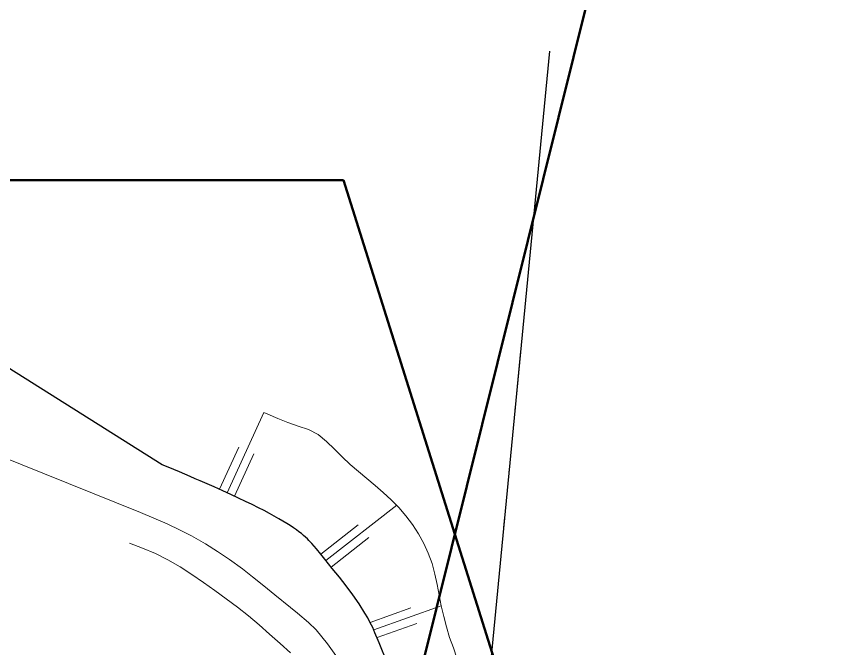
# Model space of a CAD drawing. Header units: millimetres. Extents: x 0 to 1189, y 0 to 841.
# Drawn here: x 404.3 to 467.3, y 651 to 698.6 of the extents above; entities that cross this region are included whole.
import ezdxf

# ---------------------------------------------------------------- set-up
doc = ezdxf.new("R2010")
doc.units = ezdxf.units.MM
doc.linetypes.add('CENTER', pattern=[5.08, 3.175, -0.635, 0.635, -0.635])
for name, color, linetype, lineweight in [('NEN', 9, 'CONTINUOUS', 13), ('NET_MANH', 8, 'CONTINUOUS', 18), ('NUOC', 5, 'CONTINUOUS', 25), ('SUA_CHUA', 1, 'CONTINUOUS', 50), ('TRUC', 1, 'CENTER', 18)]:
    doc.layers.add(name, color=color, linetype=linetype, lineweight=lineweight)

msp = doc.modelspace()

# ---------------------------------------------------------------- linework, layer by layer
at = {"layer": 'NEN', "color": 8}
for points in [[(413.615, 661.2), (393.8, 669.175), (372.415, 677.78), (361.36, 678.955), (340.08, 680.305), (328.08, 680.88), (319.745, 683.18), (309.86, 687.97), (296.815, 699.105), (289.145, 711.225), (283.93, 719.045)], [(413.615, 661.2), (414.62, 660.775), (415.615, 660.34), (416.6, 659.88), (417.455, 659.44), (418.51, 658.845), (419.435, 658.27), (420.335, 657.66), (421.305, 656.95), (422.075, 656.355), (422.915, 655.675), (423.755, 654.985), (424.935, 654.025), (425.45, 653.615), (426.285, 652.915), (426.865, 652.355), (427.725, 651.3), (428.345, 650.405)], [(424.925, 650.61), (424.15, 651.33), (423.36, 652.03), (422.56, 652.725), (421.755, 653.405), (420.93, 654.06), (420.085, 654.695), (419.23, 655.32), (418.365, 655.93), (417.49, 656.525), (416.6, 657.095), (415.685, 657.625), (414.745, 658.1), (413.775, 658.51), (412.785, 658.885)]]:
    msp.add_lwpolyline(points, dxfattribs=at)
at = {"layer": 'NET_MANH'}
for points in [[(422.915, 668.755), (420.15, 662.695)], [(437.48, 650.21), (437.23, 650.995), (436.94, 651.78), (436.695, 652.565), (436.495, 653.36), (436.315, 654.155), (436.16, 654.955), (436.005, 655.76), (435.83, 656.56), (435.615, 657.35), (435.335, 658.125), (434.995, 658.875), (434.595, 659.6), (434.145, 660.295), (433.645, 660.955), (433.11, 661.58), (432.54, 662.165), (431.94, 662.72), (431.325, 663.25), (430.7, 663.775), (430.07, 664.295), (429.445, 664.835), (428.835, 665.395), (428.245, 665.99), (427.65, 666.57), (427.015, 667.08), (426.3, 667.455), (425.52, 667.71), (424.745, 667.985), (423.985, 668.29), (423.235, 668.615), (422.915, 668.755)], [(421.035, 666.135), (419.58, 662.955)], [(422.175, 665.62), (420.72, 662.435)], [(432.95, 661.75), (427.61, 657.57)], [(430.04, 660.27), (427.22, 658.06)], [(430.84, 659.305), (428.005, 657.085)], [(434.025, 654.01), (430.945, 652.905)], [(436.315, 654.165), (431.22, 652.34)], [(434.47, 652.84), (431.465, 651.765)]]:
    msp.add_lwpolyline(points, dxfattribs=at)
at = {"layer": 'NUOC'}
for points in [[(444.48, 696), (427.881, 523.77)], [(415.245, 664.795), (403.08, 672.47), (396.435, 676.13), (385.815, 680.545), (363.83, 687.705), (344.75, 693.52)], [(432.26, 649.815), (431.635, 651.365), (431.31, 652.135), (431.14, 652.515), (430.955, 652.885), (430.76, 653.25), (430.55, 653.61), (430.105, 654.315), (429.635, 654.995), (429.14, 655.66), (428.625, 656.315), (428.09, 656.98), (427.805, 657.33), (427.515, 657.685), (427.215, 658.06), (426.9, 658.455), (426.73, 658.66), (426.545, 658.875), (426.33, 659.1), (426.205, 659.22), (426.07, 659.345), (425.92, 659.475), (425.755, 659.61), (425.575, 659.75), (425.375, 659.895), (425.155, 660.05), (424.915, 660.21), (424.65, 660.375), (424.365, 660.55), (424.05, 660.735), (423.71, 660.93), (423.34, 661.13), (422.94, 661.345), (422.51, 661.565), (422.045, 661.8), (421.545, 662.04), (421.01, 662.295), (420.435, 662.565), (419.825, 662.84), (419.17, 663.135), (418.83, 663.285), (418.475, 663.44), (418.115, 663.595), (417.74, 663.755), (417.35, 663.92), (416.955, 664.09), (416.545, 664.26), (416.125, 664.435), (415.69, 664.615), (415.245, 664.795)]]:
    msp.add_lwpolyline(points, dxfattribs=at)
at = {"layer": 'SUA_CHUA'}
for p, q in [((431.924, 637.771), (467.259, 780.02)), ((428.931, 686.27), (288.931, 686.27)), ((451.376, 615.031), (428.931, 686.27))]:
    msp.add_line(p, q, dxfattribs=at)
at = {"layer": 'TRUC'}
msp.add_lwpolyline([(442.3, 673.34), (427.883, 523.77)], dxfattribs=at)

doc.saveas('drawing.dxf')
